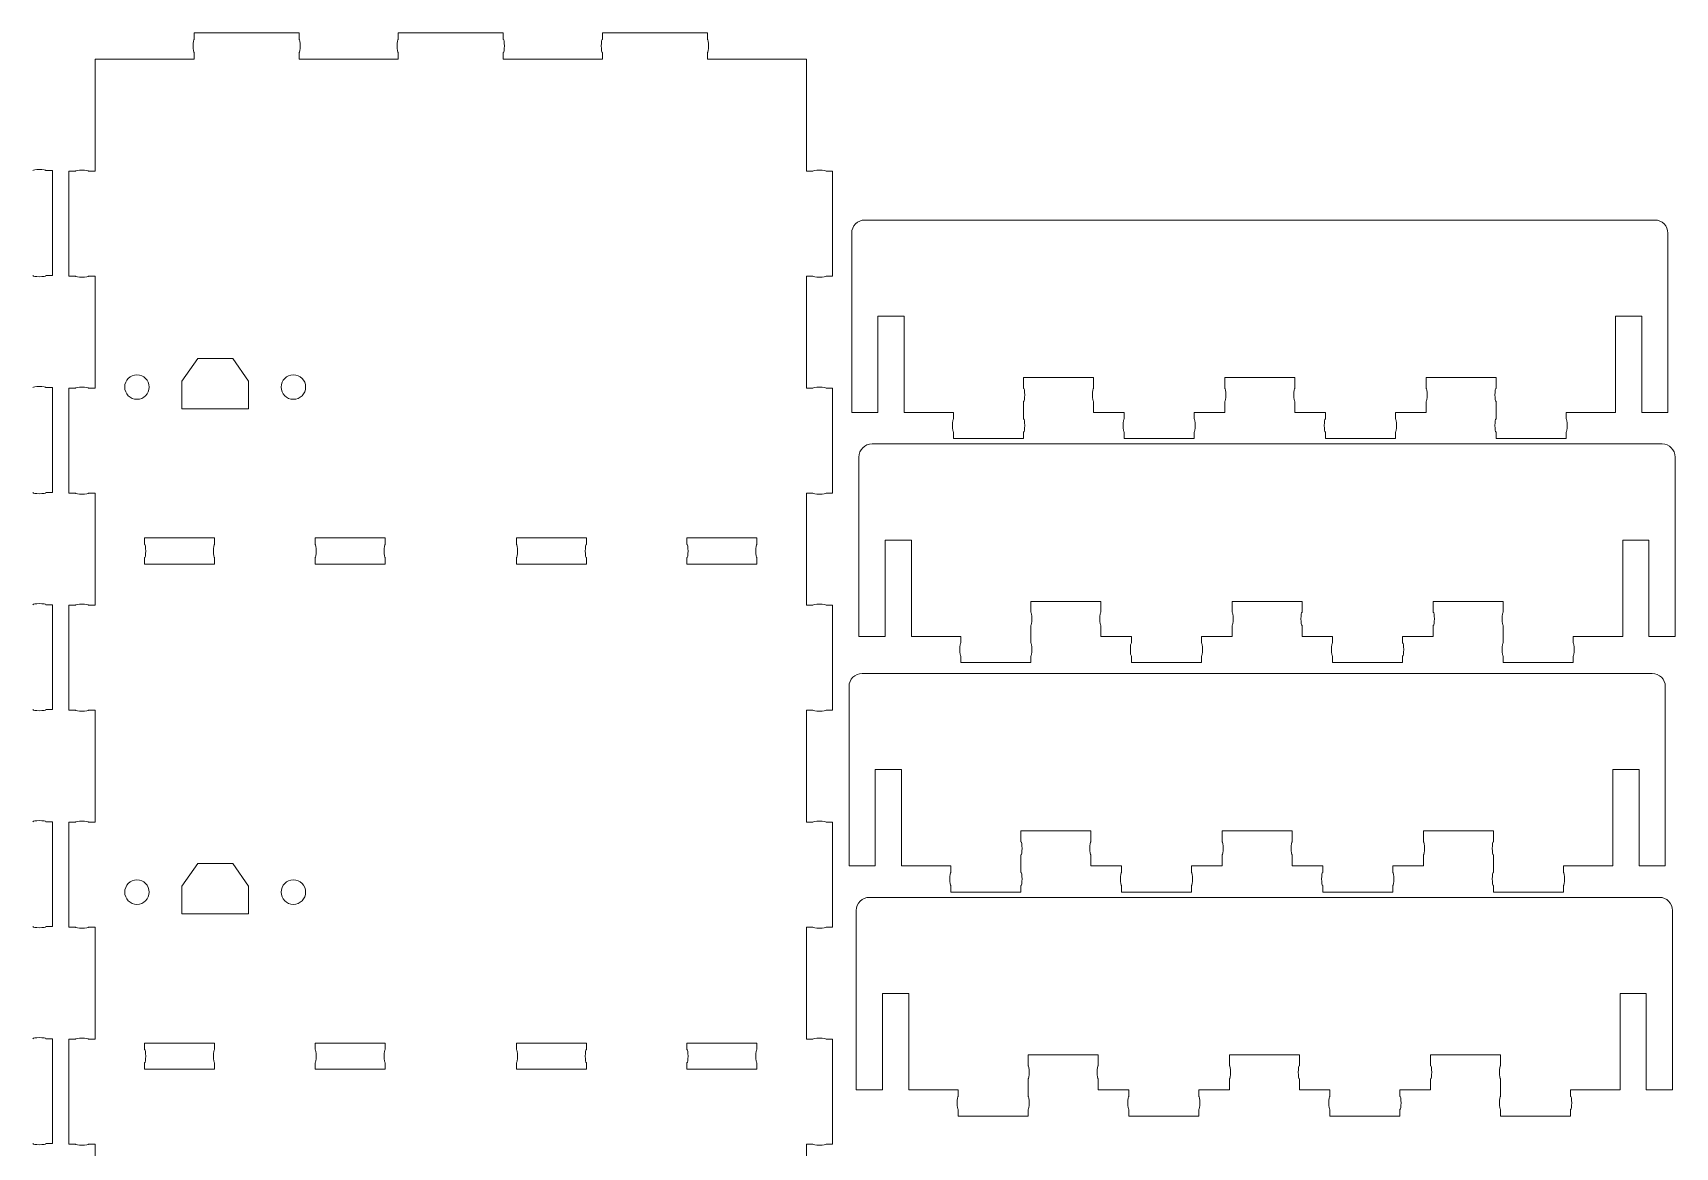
# Model space of a CAD drawing. Header units: inches. Extents: x -2.2 to 14.9, y -0.1 to 11.4.
# Drawn here: x 7.53 to 14.92, y 6.34 to 11.36 of the extents above; entities that cross this region are included whole.
import ezdxf

# ---------------------------------------------------------------- set-up
doc = ezdxf.new("R2010")
doc.units = ezdxf.units.IN
doc.header["$MEASUREMENT"] = 0
doc.layers.add('Visible', color=7, linetype='Continuous', lineweight=0)

# ---------------------------------------------------------------- blocks, each defined once
blk = doc.blocks.new('Block_1')
at = {"layer": 'Visible', "color": 1, "lineweight": 0, "true_color": 0xff0000}
for p, q in [((8.2598, 11.3255), (8.2598, 11.355)), ((8.7322, 11.355), (8.2598, 11.355)), ((8.7322, 11.3255), (8.7322, 11.355)), ((9.1781, 11.3255), (9.1781, 11.355)), ((9.6506, 11.355), (9.1781, 11.355)), ((9.6506, 11.3255), (9.6506, 11.355)), ((10.0964, 11.3255), (10.0964, 11.355)), ((10.5689, 11.355), (10.0964, 11.355)), ((10.5689, 11.3255), (10.5689, 11.355)), ((7.8139, 10.7325), (7.8139, 11.2369)), ((7.8139, 11.2369), (8.2598, 11.2369)), ((8.2598, 11.2369), (8.2598, 11.2664)), ((8.7322, 11.2369), (8.7322, 11.2664)), ((8.7322, 11.2369), (9.1781, 11.2369)), ((9.1781, 11.2369), (9.1781, 11.2664)), ((9.6506, 11.2369), (9.6506, 11.2664)), ((9.6506, 11.2369), (10.0964, 11.2369)), ((10.0964, 11.2369), (10.0964, 11.2664)), ((10.5689, 11.2369), (10.5689, 11.2664)), ((10.5689, 11.2369), (11.0147, 11.2369)), ((11.0147, 10.7325), (11.0147, 11.2369)), ((7.5926, 10.7346), (7.6221, 10.7346)), ((7.6221, 10.7346), (7.6221, 10.2622)), ((7.6958, 10.7325), (7.6958, 10.26)), ((7.7254, 10.7325), (7.6958, 10.7325)), ((7.8139, 10.7325), (7.7844, 10.7325)), ((11.0147, 10.7325), (11.0443, 10.7325)), ((11.1033, 10.7325), (11.1328, 10.7325)), ((11.1328, 10.7325), (11.1328, 10.26)), ((11.2776, 10.5125), (14.8327, 10.5125)), ((11.2185, 10.4534), (11.2185, 9.6463)), ((14.8917, 10.4534), (14.8917, 9.6463)), ((7.5926, 10.2622), (7.6221, 10.2622)), ((7.7254, 10.26), (7.6958, 10.26)), ((7.8139, 10.26), (7.7844, 10.26)), ((7.8139, 9.7556), (7.8139, 10.26)), ((11.0147, 10.26), (11.0443, 10.26)), ((11.0147, 9.7556), (11.0147, 10.26)), ((11.1033, 10.26), (11.1328, 10.26)), ((11.3366, 10.0794), (11.4547, 10.0794)), ((11.3366, 9.6463), (11.3366, 10.0794)), ((11.4547, 9.6463), (11.4547, 10.0794)), ((14.7736, 10.0794), (14.6555, 10.0794)), ((14.6555, 9.6463), (14.6555, 10.0794)), ((14.7736, 9.6463), (14.7736, 10.0794)), ((8.2754, 9.8895), (8.2045, 9.7871)), ((8.2754, 9.8895), (8.4328, 9.8895)), ((8.4328, 9.8895), (8.5037, 9.7871)), ((7.5926, 9.7578), (7.6221, 9.7578)), ((7.6221, 9.7578), (7.6221, 9.2853)), ((8.2045, 9.7871), (8.2045, 9.6631)), ((8.5037, 9.7871), (8.5037, 9.6631)), ((11.9921, 9.8038), (12.3071, 9.8038)), ((11.9921, 9.8038), (11.9921, 9.7546)), ((12.3071, 9.8038), (12.3071, 9.7546)), ((12.8976, 9.8038), (13.2126, 9.8038)), ((12.8976, 9.8038), (12.8976, 9.7546)), ((13.2126, 9.8038), (13.2126, 9.7546)), ((14.1181, 9.8038), (13.8032, 9.8038)), ((13.8032, 9.8038), (13.8032, 9.7546)), ((14.1181, 9.8038), (14.1181, 9.7546)), ((7.6958, 9.7556), (7.6958, 9.2832)), ((7.7254, 9.7556), (7.6958, 9.7556)), ((7.8139, 9.7556), (7.7844, 9.7556)), ((11.0147, 9.7556), (11.0443, 9.7556)), ((11.1033, 9.7556), (11.1328, 9.7556)), ((11.1328, 9.7556), (11.1328, 9.2832)), ((11.9921, 9.6955), (11.9921, 9.6168)), ((12.3071, 9.6955), (12.3071, 9.6463)), ((12.8976, 9.6955), (12.8976, 9.6463)), ((13.2126, 9.6955), (13.2126, 9.6463)), ((13.8032, 9.6955), (13.8032, 9.6463)), ((14.1181, 9.6955), (14.1181, 9.6168)), ((8.2045, 9.6631), (8.5037, 9.6631)), ((11.2185, 9.6463), (11.3366, 9.6463)), ((11.4547, 9.6463), (11.6772, 9.6463)), ((11.6772, 9.6463), (11.6772, 9.6168)), ((12.3071, 9.6463), (12.4449, 9.6463)), ((12.4449, 9.6463), (12.4449, 9.6168)), ((12.7598, 9.6463), (12.8976, 9.6463)), ((12.7598, 9.6463), (12.7598, 9.6168)), ((13.2126, 9.6463), (13.3504, 9.6463)), ((13.3504, 9.6463), (13.3504, 9.6168)), ((13.6654, 9.6463), (13.8032, 9.6463)), ((13.6654, 9.6463), (13.6654, 9.6168)), ((14.4331, 9.6463), (14.6555, 9.6463)), ((14.4331, 9.6463), (14.4331, 9.6168)), ((14.7736, 9.6463), (14.8917, 9.6463)), ((11.6772, 9.5577), (11.6772, 9.5282)), ((11.9921, 9.5577), (11.9921, 9.5282)), ((12.4449, 9.5577), (12.4449, 9.5282)), ((12.7598, 9.5577), (12.7598, 9.5282)), ((13.3504, 9.5577), (13.3504, 9.5282)), ((13.6654, 9.5577), (13.6654, 9.5282)), ((14.1181, 9.5577), (14.1181, 9.5282)), ((14.4331, 9.5577), (14.4331, 9.5282)), ((11.3101, 9.5044), (14.8652, 9.5044)), ((11.6772, 9.5282), (11.9921, 9.5282)), ((12.4449, 9.5282), (12.7598, 9.5282)), ((13.6654, 9.5282), (13.3504, 9.5282)), ((14.4331, 9.5282), (14.1181, 9.5282)), ((11.2511, 9.4454), (11.2511, 8.6383)), ((14.9243, 9.4454), (14.9243, 8.6383)), ((7.5926, 9.2853), (7.6221, 9.2853)), ((7.7254, 9.2832), (7.6958, 9.2832)), ((7.8139, 9.2832), (7.7844, 9.2832)), ((7.8139, 8.7787), (7.8139, 9.2832)), ((11.0147, 9.2832), (11.0443, 9.2832)), ((11.0147, 8.7787), (11.0147, 9.2832)), ((11.1033, 9.2832), (11.1328, 9.2832)), ((8.3513, 9.0814), (8.0364, 9.0814)), ((8.0364, 9.0814), (8.0364, 9.0519)), ((8.3513, 9.0814), (8.3513, 9.0519)), ((8.8041, 9.0814), (9.1191, 9.0814)), ((8.8041, 9.0519), (8.8041, 9.0814)), ((9.1191, 9.0519), (9.1191, 9.0814)), ((9.7096, 9.0814), (10.0246, 9.0814)), ((9.7096, 9.0814), (9.7096, 9.0519)), ((10.0246, 9.0814), (10.0246, 9.0519)), ((10.4773, 9.0814), (10.7923, 9.0814)), ((10.4773, 9.0519), (10.4773, 9.0814)), ((10.7923, 9.0519), (10.7923, 9.0814)), ((11.3692, 9.0714), (11.4873, 9.0714)), ((11.3692, 8.6383), (11.3692, 9.0714)), ((11.4873, 8.6383), (11.4873, 9.0714)), ((14.8062, 9.0714), (14.6881, 9.0714)), ((14.6881, 8.6383), (14.6881, 9.0714)), ((14.8062, 8.6383), (14.8062, 9.0714)), ((8.0364, 8.9928), (8.0364, 8.9633)), ((8.3513, 8.9633), (8.0364, 8.9633)), ((8.3513, 8.9928), (8.3513, 8.9633)), ((8.8041, 8.9633), (8.8041, 8.9928)), ((8.8041, 8.9633), (9.1191, 8.9633)), ((9.1191, 8.9633), (9.1191, 8.9928)), ((9.7096, 8.9928), (9.7096, 8.9633)), ((9.7096, 8.9633), (10.0246, 8.9633)), ((10.0246, 8.9928), (10.0246, 8.9633)), ((10.4773, 8.9633), (10.4773, 8.9928)), ((10.4773, 8.9633), (10.7923, 8.9633)), ((10.7923, 8.9633), (10.7923, 8.9928)), ((12.0247, 8.7958), (12.3396, 8.7958)), ((12.0247, 8.7958), (12.0247, 8.7466)), ((12.3396, 8.7958), (12.3396, 8.7466)), ((12.9302, 8.7958), (13.2451, 8.7958)), ((12.9302, 8.7958), (12.9302, 8.7466)), ((13.2451, 8.7958), (13.2451, 8.7466)), ((14.1507, 8.7958), (13.8357, 8.7958)), ((13.8357, 8.7958), (13.8357, 8.7466)), ((14.1507, 8.7958), (14.1507, 8.7466)), ((7.5926, 8.7809), (7.6221, 8.7809)), ((7.6221, 8.7809), (7.6221, 8.3084)), ((7.6958, 8.7787), (7.6958, 8.3063)), ((7.7254, 8.7787), (7.6958, 8.7787)), ((7.8139, 8.7787), (7.7844, 8.7787)), ((11.0147, 8.7787), (11.0443, 8.7787)), ((11.1033, 8.7787), (11.1328, 8.7787)), ((11.1328, 8.7787), (11.1328, 8.3063)), ((12.0247, 8.6875), (12.0247, 8.6088)), ((12.3396, 8.6875), (12.3396, 8.6383)), ((12.9302, 8.6875), (12.9302, 8.6383)), ((13.2451, 8.6875), (13.2451, 8.6383)), ((13.8357, 8.6875), (13.8357, 8.6383)), ((14.1507, 8.6875), (14.1507, 8.6088)), ((11.2511, 8.6383), (11.3692, 8.6383)), ((11.4873, 8.6383), (11.7097, 8.6383)), ((11.7097, 8.6383), (11.7097, 8.6088)), ((12.3396, 8.6383), (12.4774, 8.6383)), ((12.4774, 8.6383), (12.4774, 8.6088)), ((12.7924, 8.6383), (12.9302, 8.6383)), ((12.7924, 8.6383), (12.7924, 8.6088)), ((13.2451, 8.6383), (13.3829, 8.6383)), ((13.3829, 8.6383), (13.3829, 8.6088)), ((13.6979, 8.6383), (13.8357, 8.6383)), ((13.6979, 8.6383), (13.6979, 8.6088)), ((14.4656, 8.6383), (14.6881, 8.6383)), ((14.4656, 8.6383), (14.4656, 8.6088)), ((14.8062, 8.6383), (14.9243, 8.6383)), ((11.7097, 8.5497), (11.7097, 8.5202)), ((11.7097, 8.5202), (12.0247, 8.5202)), ((12.0247, 8.5497), (12.0247, 8.5202)), ((12.4774, 8.5497), (12.4774, 8.5202)), ((12.4774, 8.5202), (12.7924, 8.5202)), ((12.7924, 8.5497), (12.7924, 8.5202)), ((13.3829, 8.5497), (13.3829, 8.5202)), ((13.6979, 8.5202), (13.3829, 8.5202)), ((13.6979, 8.5497), (13.6979, 8.5202)), ((14.1507, 8.5497), (14.1507, 8.5202)), ((14.4656, 8.5202), (14.1507, 8.5202)), ((14.4656, 8.5497), (14.4656, 8.5202)), ((11.2656, 8.4714), (14.8207, 8.4714)), ((11.2066, 8.4124), (11.2066, 7.6053)), ((14.8798, 8.4124), (14.8798, 7.6053)), ((7.5926, 8.3084), (7.6221, 8.3084)), ((7.7254, 8.3063), (7.6958, 8.3063)), ((7.8139, 8.3063), (7.7844, 8.3063)), ((7.8139, 7.8019), (7.8139, 8.3063)), ((11.0147, 8.3063), (11.0443, 8.3063)), ((11.0147, 7.8019), (11.0147, 8.3063)), ((11.1033, 8.3063), (11.1328, 8.3063)), ((11.3247, 8.0383), (11.4428, 8.0383)), ((11.3247, 7.6053), (11.3247, 8.0383)), ((11.4428, 7.6053), (11.4428, 8.0383)), ((14.7617, 8.0383), (14.6436, 8.0383)), ((14.6436, 7.6053), (14.6436, 8.0383)), ((14.7617, 7.6053), (14.7617, 8.0383)), ((7.5926, 7.804), (7.6221, 7.804)), ((7.6221, 7.804), (7.6221, 7.3316)), ((7.6958, 7.8019), (7.6958, 7.3294)), ((7.7254, 7.8019), (7.6958, 7.8019)), ((7.8139, 7.8019), (7.7844, 7.8019)), ((11.0147, 7.8019), (11.0443, 7.8019)), ((11.1033, 7.8019), (11.1328, 7.8019)), ((11.1328, 7.8019), (11.1328, 7.3294)), ((11.9802, 7.7627), (12.2951, 7.7627)), ((11.9802, 7.7627), (11.9802, 7.7135)), ((12.2951, 7.7627), (12.2951, 7.7135)), ((12.8857, 7.7627), (13.2007, 7.7627)), ((12.8857, 7.7627), (12.8857, 7.7135)), ((13.2007, 7.7627), (13.2007, 7.7135)), ((14.1062, 7.7627), (13.7912, 7.7627)), ((13.7912, 7.7627), (13.7912, 7.7135)), ((14.1062, 7.7627), (14.1062, 7.7135)), ((8.2754, 7.6158), (8.2045, 7.5135)), ((8.2754, 7.6158), (8.4328, 7.6158)), ((8.4328, 7.6158), (8.5037, 7.5135)), ((11.9802, 7.6545), (11.9802, 7.5757)), ((12.2951, 7.6545), (12.2951, 7.6053)), ((12.8857, 7.6545), (12.8857, 7.6053)), ((13.2007, 7.6545), (13.2007, 7.6053)), ((13.7912, 7.6545), (13.7912, 7.6053)), ((14.1062, 7.6545), (14.1062, 7.5757)), ((11.2066, 7.6053), (11.3247, 7.6053)), ((11.4428, 7.6053), (11.6652, 7.6053)), ((11.6652, 7.6053), (11.6652, 7.5757)), ((12.2951, 7.6053), (12.4329, 7.6053)), ((12.4329, 7.6053), (12.4329, 7.5757)), ((12.7479, 7.6053), (12.8857, 7.6053)), ((12.7479, 7.6053), (12.7479, 7.5757)), ((13.2007, 7.6053), (13.3384, 7.6053)), ((13.3384, 7.6053), (13.3384, 7.5757)), ((13.6534, 7.6053), (13.7912, 7.6053)), ((13.6534, 7.6053), (13.6534, 7.5757)), ((14.4211, 7.6053), (14.6436, 7.6053)), ((14.4211, 7.6053), (14.4211, 7.5757)), ((14.7617, 7.6053), (14.8798, 7.6053)), ((8.2045, 7.5135), (8.2045, 7.3895)), ((8.5037, 7.5135), (8.5037, 7.3895)), ((11.6652, 7.5167), (11.6652, 7.4872)), ((11.6652, 7.4872), (11.9802, 7.4872)), ((11.9802, 7.5167), (11.9802, 7.4872)), ((12.4329, 7.5167), (12.4329, 7.4872)), ((12.4329, 7.4872), (12.7479, 7.4872)), ((12.7479, 7.5167), (12.7479, 7.4872)), ((13.3384, 7.5167), (13.3384, 7.4872)), ((13.6534, 7.4872), (13.3384, 7.4872)), ((13.6534, 7.5167), (13.6534, 7.4872)), ((14.1062, 7.5167), (14.1062, 7.4872)), ((14.4211, 7.4872), (14.1062, 7.4872)), ((14.4211, 7.5167), (14.4211, 7.4872)), ((11.2391, 7.4043), (11.2391, 6.5972)), ((11.2982, 7.4634), (14.8533, 7.4634)), ((14.9123, 7.4043), (14.9123, 6.5972)), ((7.5926, 7.3316), (7.6221, 7.3316)), ((7.7254, 7.3294), (7.6958, 7.3294)), ((7.8139, 7.3294), (7.7844, 7.3294)), ((7.8139, 6.825), (7.8139, 7.3294)), ((8.2045, 7.3895), (8.5037, 7.3895)), ((11.0147, 7.3294), (11.0443, 7.3294)), ((11.0147, 6.825), (11.0147, 7.3294)), ((11.1033, 7.3294), (11.1328, 7.3294)), ((11.3572, 7.0303), (11.4753, 7.0303)), ((11.3572, 6.5972), (11.3572, 7.0303)), ((11.4753, 6.5972), (11.4753, 7.0303)), ((14.7942, 7.0303), (14.6761, 7.0303)), ((14.6761, 6.5972), (14.6761, 7.0303)), ((14.7942, 6.5972), (14.7942, 7.0303)), ((7.5926, 6.8271), (7.6221, 6.8271)), ((7.6221, 6.8271), (7.6221, 6.3547)), ((7.6958, 6.825), (7.6958, 6.3525)), ((7.7254, 6.825), (7.6958, 6.825)), ((7.8139, 6.825), (7.7844, 6.825)), ((8.3513, 6.8078), (8.0364, 6.8078)), ((8.0364, 6.8078), (8.0364, 6.7782)), ((8.3513, 6.8078), (8.3513, 6.7782)), ((8.8041, 6.8078), (9.1191, 6.8078)), ((8.8041, 6.7782), (8.8041, 6.8078)), ((9.1191, 6.7782), (9.1191, 6.8078)), ((9.7096, 6.8078), (10.0246, 6.8078)), ((9.7096, 6.8078), (9.7096, 6.7782)), ((10.0246, 6.8078), (10.0246, 6.7782)), ((10.4773, 6.8078), (10.7923, 6.8078)), ((10.4773, 6.7782), (10.4773, 6.8078)), ((10.7923, 6.7782), (10.7923, 6.8078)), ((11.0147, 6.825), (11.0443, 6.825)), ((11.1033, 6.825), (11.1328, 6.825)), ((11.1328, 6.825), (11.1328, 6.3525)), ((12.0127, 6.7547), (12.3277, 6.7547)), ((12.0127, 6.7547), (12.0127, 6.7055)), ((12.3277, 6.7547), (12.3277, 6.7055)), ((12.9182, 6.7547), (13.2332, 6.7547)), ((12.9182, 6.7547), (12.9182, 6.7055)), ((13.2332, 6.7547), (13.2332, 6.7055)), ((14.1387, 6.7547), (13.8238, 6.7547)), ((13.8238, 6.7547), (13.8238, 6.7055)), ((14.1387, 6.7547), (14.1387, 6.7055)), ((8.0364, 6.7192), (8.0364, 6.6896)), ((8.3513, 6.6896), (8.0364, 6.6896)), ((8.3513, 6.7192), (8.3513, 6.6896)), ((8.8041, 6.6896), (8.8041, 6.7192)), ((8.8041, 6.6896), (9.1191, 6.6896)), ((9.1191, 6.6896), (9.1191, 6.7192)), ((9.7096, 6.7192), (9.7096, 6.6896)), ((9.7096, 6.6896), (10.0246, 6.6896)), ((10.0246, 6.7192), (10.0246, 6.6896)), ((10.4773, 6.6896), (10.4773, 6.7192)), ((10.4773, 6.6896), (10.7923, 6.6896)), ((10.7923, 6.6896), (10.7923, 6.7192)), ((11.2391, 6.5972), (11.3572, 6.5972)), ((11.4753, 6.5972), (11.6978, 6.5972)), ((11.6978, 6.5972), (11.6978, 6.5677)), ((12.0127, 6.6464), (12.0127, 6.5677)), ((12.3277, 6.6464), (12.3277, 6.5972)), ((12.3277, 6.5972), (12.4655, 6.5972)), ((12.4655, 6.5972), (12.4655, 6.5677)), ((12.7804, 6.5972), (12.9182, 6.5972)), ((12.7804, 6.5972), (12.7804, 6.5677)), ((12.9182, 6.6464), (12.9182, 6.5972)), ((13.2332, 6.6464), (13.2332, 6.5972)), ((13.2332, 6.5972), (13.371, 6.5972)), ((13.371, 6.5972), (13.371, 6.5677)), ((13.686, 6.5972), (13.8238, 6.5972)), ((13.686, 6.5972), (13.686, 6.5677)), ((13.8238, 6.6464), (13.8238, 6.5972)), ((14.1387, 6.6464), (14.1387, 6.5677)), ((14.4537, 6.5972), (14.6761, 6.5972)), ((14.4537, 6.5972), (14.4537, 6.5677)), ((14.7942, 6.5972), (14.9123, 6.5972)), ((11.6978, 6.5086), (11.6978, 6.4791)), ((12.0127, 6.5086), (12.0127, 6.4791)), ((12.4655, 6.5086), (12.4655, 6.4791)), ((12.7804, 6.5086), (12.7804, 6.4791)), ((13.371, 6.5086), (13.371, 6.4791)), ((13.686, 6.5086), (13.686, 6.4791)), ((14.1387, 6.5086), (14.1387, 6.4791)), ((14.4537, 6.5086), (14.4537, 6.4791)), ((11.6978, 6.4791), (12.0127, 6.4791)), ((12.4655, 6.4791), (12.7804, 6.4791)), ((13.686, 6.4791), (13.371, 6.4791)), ((14.4537, 6.4791), (14.1387, 6.4791)), ((7.5926, 6.3547), (7.6221, 6.3547)), ((7.7254, 6.3525), (7.6958, 6.3525)), ((7.8139, 6.3525), (7.7844, 6.3525)), ((7.8139, 5.8481), (7.8139, 6.3525)), ((11.0147, 6.3525), (11.0443, 6.3525)), ((11.0147, 5.8481), (11.0147, 6.3525)), ((11.1033, 6.3525), (11.1328, 6.3525))]:
    blk.add_line(p, q, dxfattribs=at)
for centre in [(8.0021, 9.7605), (8.7061, 9.7605), (8.0021, 7.4869), (8.7061, 7.4869)]:
    blk.add_circle(centre, 0.0551, dxfattribs=at)
for points in [[(8.2598, 11.3255), (8.2571, 11.3255), (8.2549, 11.3123), (8.2549, 11.2959), (8.2549, 11.2796), (8.2571, 11.2664), (8.2598, 11.2664)], [(8.7322, 11.2664), (8.735, 11.2664), (8.7372, 11.2796), (8.7372, 11.2959), (8.7372, 11.3123), (8.735, 11.3255), (8.7322, 11.3255)], [(9.1781, 11.3255), (9.1754, 11.3255), (9.1732, 11.3123), (9.1732, 11.2959), (9.1732, 11.2796), (9.1754, 11.2664), (9.1781, 11.2664)], [(9.6506, 11.2664), (9.6533, 11.2664), (9.6555, 11.2796), (9.6555, 11.2959), (9.6555, 11.3123), (9.6533, 11.3255), (9.6506, 11.3255)], [(10.0964, 11.3255), (10.0937, 11.3255), (10.0915, 11.3123), (10.0915, 11.2959), (10.0915, 11.2796), (10.0937, 11.2664), (10.0964, 11.2664)], [(10.5689, 11.2664), (10.5716, 11.2664), (10.5738, 11.2796), (10.5738, 11.2959), (10.5738, 11.3123), (10.5716, 11.3255), (10.5689, 11.3255)], [(7.5926, 10.7346), (7.5926, 10.7373), (7.5794, 10.7395), (7.563, 10.7395), (7.5467, 10.7395), (7.5335, 10.7373), (7.5335, 10.7346)], [(7.7844, 10.7325), (7.7844, 10.7352), (7.7712, 10.7374), (7.7549, 10.7374), (7.7386, 10.7374), (7.7254, 10.7352), (7.7254, 10.7325)], [(11.1033, 10.7325), (11.1033, 10.7352), (11.0901, 10.7374), (11.0738, 10.7374), (11.0575, 10.7374), (11.0443, 10.7352), (11.0443, 10.7325)], [(7.5335, 10.2622), (7.5335, 10.2595), (7.5467, 10.2573), (7.563, 10.2573), (7.5794, 10.2573), (7.5926, 10.2595), (7.5926, 10.2622)], [(7.7254, 10.26), (7.7254, 10.2573), (7.7386, 10.2551), (7.7549, 10.2551), (7.7712, 10.2551), (7.7844, 10.2573), (7.7844, 10.26)], [(11.0443, 10.26), (11.0443, 10.2573), (11.0575, 10.2551), (11.0738, 10.2551), (11.0901, 10.2551), (11.1033, 10.2573), (11.1033, 10.26)], [(7.5926, 9.7578), (7.5926, 9.7605), (7.5794, 9.7627), (7.563, 9.7627), (7.5467, 9.7627), (7.5335, 9.7605), (7.5335, 9.7578)], [(7.7844, 9.7556), (7.7844, 9.7583), (7.7712, 9.7605), (7.7549, 9.7605), (7.7386, 9.7605), (7.7254, 9.7583), (7.7254, 9.7556)], [(11.1033, 9.7556), (11.1033, 9.7583), (11.0901, 9.7605), (11.0738, 9.7605), (11.0575, 9.7605), (11.0443, 9.7583), (11.0443, 9.7556)], [(11.9921, 9.7546), (11.9948, 9.7546), (11.997, 9.7414), (11.997, 9.7251), (11.997, 9.7088), (11.9948, 9.6955), (11.9921, 9.6955)], [(12.3071, 9.6955), (12.3044, 9.6955), (12.3022, 9.7088), (12.3022, 9.7251), (12.3022, 9.7414), (12.3044, 9.7546), (12.3071, 9.7546)], [(12.8976, 9.7546), (12.9004, 9.7546), (12.9026, 9.7414), (12.9026, 9.7251), (12.9026, 9.7088), (12.9004, 9.6955), (12.8976, 9.6955)], [(13.2126, 9.6955), (13.2099, 9.6955), (13.2077, 9.7088), (13.2077, 9.7251), (13.2077, 9.7414), (13.2099, 9.7546), (13.2126, 9.7546)], [(13.8032, 9.7546), (13.8059, 9.7546), (13.8081, 9.7414), (13.8081, 9.7251), (13.8081, 9.7088), (13.8059, 9.6955), (13.8032, 9.6955)], [(14.1181, 9.6955), (14.1154, 9.6955), (14.1132, 9.7088), (14.1132, 9.7251), (14.1132, 9.7414), (14.1154, 9.7546), (14.1181, 9.7546)], [(11.6772, 9.5577), (11.6744, 9.5577), (11.6722, 9.571), (11.6722, 9.5873), (11.6722, 9.6036), (11.6744, 9.6168), (11.6772, 9.6168)], [(11.9921, 9.6168), (11.9948, 9.6168), (11.997, 9.6036), (11.997, 9.5873), (11.997, 9.571), (11.9948, 9.5577), (11.9921, 9.5577)], [(12.4449, 9.5577), (12.4422, 9.5577), (12.44, 9.571), (12.44, 9.5873), (12.44, 9.6036), (12.4422, 9.6168), (12.4449, 9.6168)], [(12.7598, 9.6168), (12.7626, 9.6168), (12.7648, 9.6036), (12.7648, 9.5873), (12.7648, 9.571), (12.7626, 9.5577), (12.7598, 9.5577)], [(13.3504, 9.5577), (13.3477, 9.5577), (13.3455, 9.571), (13.3455, 9.5873), (13.3455, 9.6036), (13.3477, 9.6168), (13.3504, 9.6168)], [(13.6654, 9.6168), (13.6681, 9.6168), (13.6703, 9.6036), (13.6703, 9.5873), (13.6703, 9.571), (13.6681, 9.5577), (13.6654, 9.5577)], [(14.1181, 9.5577), (14.1154, 9.5577), (14.1132, 9.571), (14.1132, 9.5873), (14.1132, 9.6036), (14.1154, 9.6168), (14.1181, 9.6168)], [(14.4331, 9.6168), (14.4358, 9.6168), (14.438, 9.6036), (14.438, 9.5873), (14.438, 9.571), (14.4358, 9.5577), (14.4331, 9.5577)], [(7.5335, 9.2853), (7.5335, 9.2826), (7.5467, 9.2804), (7.563, 9.2804), (7.5794, 9.2804), (7.5926, 9.2826), (7.5926, 9.2853)], [(7.7254, 9.2832), (7.7254, 9.2804), (7.7386, 9.2782), (7.7549, 9.2782), (7.7712, 9.2782), (7.7844, 9.2804), (7.7844, 9.2832)], [(11.0443, 9.2832), (11.0443, 9.2804), (11.0575, 9.2782), (11.0738, 9.2782), (11.0901, 9.2782), (11.1033, 9.2804), (11.1033, 9.2832)], [(8.0364, 8.9928), (8.0391, 8.9928), (8.0413, 9.006), (8.0413, 9.0223), (8.0413, 9.0386), (8.0391, 9.0519), (8.0364, 9.0519)], [(8.3513, 9.0519), (8.3486, 9.0519), (8.3464, 9.0386), (8.3464, 9.0223), (8.3464, 9.006), (8.3486, 8.9928), (8.3513, 8.9928)], [(8.8041, 8.9928), (8.8068, 8.9928), (8.809, 9.006), (8.809, 9.0223), (8.809, 9.0386), (8.8068, 9.0519), (8.8041, 9.0519)], [(9.1191, 9.0519), (9.1163, 9.0519), (9.1141, 9.0386), (9.1141, 9.0223), (9.1141, 9.006), (9.1163, 8.9928), (9.1191, 8.9928)], [(9.7096, 8.9928), (9.7123, 8.9928), (9.7145, 9.006), (9.7145, 9.0223), (9.7145, 9.0386), (9.7123, 9.0519), (9.7096, 9.0519)], [(10.0246, 9.0519), (10.0219, 9.0519), (10.0196, 9.0386), (10.0196, 9.0223), (10.0196, 9.006), (10.0219, 8.9928), (10.0246, 8.9928)], [(10.4773, 8.9928), (10.48, 8.9928), (10.4822, 9.006), (10.4822, 9.0223), (10.4822, 9.0386), (10.48, 9.0519), (10.4773, 9.0519)], [(10.7923, 9.0519), (10.7896, 9.0519), (10.7874, 9.0386), (10.7874, 9.0223), (10.7874, 9.006), (10.7896, 8.9928), (10.7923, 8.9928)], [(7.5926, 8.7809), (7.5926, 8.7836), (7.5794, 8.7858), (7.563, 8.7858), (7.5467, 8.7858), (7.5335, 8.7836), (7.5335, 8.7809)], [(7.7844, 8.7787), (7.7844, 8.7814), (7.7712, 8.7836), (7.7549, 8.7836), (7.7386, 8.7836), (7.7254, 8.7814), (7.7254, 8.7787)], [(11.1033, 8.7787), (11.1033, 8.7814), (11.0901, 8.7836), (11.0738, 8.7836), (11.0575, 8.7836), (11.0443, 8.7814), (11.0443, 8.7787)], [(12.0247, 8.7466), (12.0274, 8.7466), (12.0296, 8.7333), (12.0296, 8.717), (12.0296, 8.7007), (12.0274, 8.6875), (12.0247, 8.6875)], [(12.3396, 8.6875), (12.3369, 8.6875), (12.3347, 8.7007), (12.3347, 8.717), (12.3347, 8.7333), (12.3369, 8.7466), (12.3396, 8.7466)], [(12.9302, 8.7466), (12.9329, 8.7466), (12.9351, 8.7333), (12.9351, 8.717), (12.9351, 8.7007), (12.9329, 8.6875), (12.9302, 8.6875)], [(13.2451, 8.6875), (13.2424, 8.6875), (13.2402, 8.7007), (13.2402, 8.717), (13.2402, 8.7333), (13.2424, 8.7466), (13.2451, 8.7466)], [(13.8357, 8.7466), (13.8384, 8.7466), (13.8406, 8.7333), (13.8406, 8.717), (13.8406, 8.7007), (13.8384, 8.6875), (13.8357, 8.6875)], [(14.1507, 8.6875), (14.1479, 8.6875), (14.1457, 8.7007), (14.1457, 8.717), (14.1457, 8.7333), (14.1479, 8.7466), (14.1507, 8.7466)], [(11.7097, 8.5497), (11.707, 8.5497), (11.7048, 8.5629), (11.7048, 8.5792), (11.7048, 8.5955), (11.707, 8.6088), (11.7097, 8.6088)], [(12.0247, 8.6088), (12.0274, 8.6088), (12.0296, 8.5955), (12.0296, 8.5792), (12.0296, 8.5629), (12.0274, 8.5497), (12.0247, 8.5497)], [(12.4774, 8.5497), (12.4747, 8.5497), (12.4725, 8.5629), (12.4725, 8.5792), (12.4725, 8.5955), (12.4747, 8.6088), (12.4774, 8.6088)], [(12.7924, 8.6088), (12.7951, 8.6088), (12.7973, 8.5955), (12.7973, 8.5792), (12.7973, 8.5629), (12.7951, 8.5497), (12.7924, 8.5497)], [(13.3829, 8.5497), (13.3802, 8.5497), (13.378, 8.5629), (13.378, 8.5792), (13.378, 8.5955), (13.3802, 8.6088), (13.3829, 8.6088)], [(13.6979, 8.6088), (13.7006, 8.6088), (13.7028, 8.5955), (13.7028, 8.5792), (13.7028, 8.5629), (13.7006, 8.5497), (13.6979, 8.5497)], [(14.1507, 8.5497), (14.1479, 8.5497), (14.1457, 8.5629), (14.1457, 8.5792), (14.1457, 8.5955), (14.1479, 8.6088), (14.1507, 8.6088)], [(14.4656, 8.6088), (14.4683, 8.6088), (14.4705, 8.5955), (14.4705, 8.5792), (14.4705, 8.5629), (14.4683, 8.5497), (14.4656, 8.5497)], [(7.5335, 8.3084), (7.5335, 8.3057), (7.5467, 8.3035), (7.563, 8.3035), (7.5794, 8.3035), (7.5926, 8.3057), (7.5926, 8.3084)], [(7.7254, 8.3063), (7.7254, 8.3036), (7.7386, 8.3014), (7.7549, 8.3014), (7.7712, 8.3014), (7.7844, 8.3036), (7.7844, 8.3063)], [(11.0443, 8.3063), (11.0443, 8.3036), (11.0575, 8.3014), (11.0738, 8.3014), (11.0901, 8.3014), (11.1033, 8.3036), (11.1033, 8.3063)], [(7.5926, 7.804), (7.5926, 7.8067), (7.5794, 7.8089), (7.563, 7.8089), (7.5467, 7.8089), (7.5335, 7.8067), (7.5335, 7.804)], [(7.7844, 7.8019), (7.7844, 7.8046), (7.7712, 7.8068), (7.7549, 7.8068), (7.7386, 7.8068), (7.7254, 7.8046), (7.7254, 7.8019)], [(11.1033, 7.8019), (11.1033, 7.8046), (11.0901, 7.8068), (11.0738, 7.8068), (11.0575, 7.8068), (11.0443, 7.8046), (11.0443, 7.8019)], [(11.9802, 7.7135), (11.9829, 7.7135), (11.9851, 7.7003), (11.9851, 7.684), (11.9851, 7.6677), (11.9829, 7.6545), (11.9802, 7.6545)], [(12.2951, 7.6545), (12.2924, 7.6545), (12.2902, 7.6677), (12.2902, 7.684), (12.2902, 7.7003), (12.2924, 7.7135), (12.2951, 7.7135)], [(12.8857, 7.7135), (12.8884, 7.7135), (12.8906, 7.7003), (12.8906, 7.684), (12.8906, 7.6677), (12.8884, 7.6545), (12.8857, 7.6545)], [(13.2007, 7.6545), (13.1979, 7.6545), (13.1957, 7.6677), (13.1957, 7.684), (13.1957, 7.7003), (13.1979, 7.7135), (13.2007, 7.7135)], [(13.7912, 7.7135), (13.7939, 7.7135), (13.7961, 7.7003), (13.7961, 7.684), (13.7961, 7.6677), (13.7939, 7.6545), (13.7912, 7.6545)], [(14.1062, 7.6545), (14.1034, 7.6545), (14.1012, 7.6677), (14.1012, 7.684), (14.1012, 7.7003), (14.1034, 7.7135), (14.1062, 7.7135)], [(11.6652, 7.5167), (11.6625, 7.5167), (11.6603, 7.5299), (11.6603, 7.5462), (11.6603, 7.5625), (11.6625, 7.5757), (11.6652, 7.5757)], [(11.9802, 7.5757), (11.9829, 7.5757), (11.9851, 7.5625), (11.9851, 7.5462), (11.9851, 7.5299), (11.9829, 7.5167), (11.9802, 7.5167)], [(12.4329, 7.5167), (12.4302, 7.5167), (12.428, 7.5299), (12.428, 7.5462), (12.428, 7.5625), (12.4302, 7.5757), (12.4329, 7.5757)], [(12.7479, 7.5757), (12.7506, 7.5757), (12.7528, 7.5625), (12.7528, 7.5462), (12.7528, 7.5299), (12.7506, 7.5167), (12.7479, 7.5167)], [(13.3384, 7.5167), (13.3357, 7.5167), (13.3335, 7.5299), (13.3335, 7.5462), (13.3335, 7.5625), (13.3357, 7.5757), (13.3384, 7.5757)], [(13.6534, 7.5757), (13.6561, 7.5757), (13.6583, 7.5625), (13.6583, 7.5462), (13.6583, 7.5299), (13.6561, 7.5167), (13.6534, 7.5167)], [(14.1062, 7.5167), (14.1034, 7.5167), (14.1012, 7.5299), (14.1012, 7.5462), (14.1012, 7.5625), (14.1034, 7.5757), (14.1062, 7.5757)], [(14.4211, 7.5757), (14.4238, 7.5757), (14.426, 7.5625), (14.426, 7.5462), (14.426, 7.5299), (14.4238, 7.5167), (14.4211, 7.5167)], [(7.5335, 7.3316), (7.5335, 7.3289), (7.5467, 7.3267), (7.563, 7.3267), (7.5794, 7.3267), (7.5926, 7.3289), (7.5926, 7.3316)], [(7.7254, 7.3294), (7.7254, 7.3267), (7.7386, 7.3245), (7.7549, 7.3245), (7.7712, 7.3245), (7.7844, 7.3267), (7.7844, 7.3294)], [(11.0443, 7.3294), (11.0443, 7.3267), (11.0575, 7.3245), (11.0738, 7.3245), (11.0901, 7.3245), (11.1033, 7.3267), (11.1033, 7.3294)], [(7.5926, 6.8271), (7.5926, 6.8299), (7.5794, 6.8321), (7.563, 6.8321), (7.5467, 6.8321), (7.5335, 6.8299), (7.5335, 6.8271)], [(7.7844, 6.825), (7.7844, 6.8277), (7.7712, 6.8299), (7.7549, 6.8299), (7.7386, 6.8299), (7.7254, 6.8277), (7.7254, 6.825)], [(11.1033, 6.825), (11.1033, 6.8277), (11.0901, 6.8299), (11.0738, 6.8299), (11.0575, 6.8299), (11.0443, 6.8277), (11.0443, 6.825)], [(8.0364, 6.7192), (8.0391, 6.7192), (8.0413, 6.7324), (8.0413, 6.7487), (8.0413, 6.765), (8.0391, 6.7782), (8.0364, 6.7782)], [(8.3513, 6.7782), (8.3486, 6.7782), (8.3464, 6.765), (8.3464, 6.7487), (8.3464, 6.7324), (8.3486, 6.7192), (8.3513, 6.7192)], [(8.8041, 6.7192), (8.8068, 6.7192), (8.809, 6.7324), (8.809, 6.7487), (8.809, 6.765), (8.8068, 6.7782), (8.8041, 6.7782)], [(9.1191, 6.7782), (9.1163, 6.7782), (9.1141, 6.765), (9.1141, 6.7487), (9.1141, 6.7324), (9.1163, 6.7192), (9.1191, 6.7192)], [(9.7096, 6.7192), (9.7123, 6.7192), (9.7145, 6.7324), (9.7145, 6.7487), (9.7145, 6.765), (9.7123, 6.7782), (9.7096, 6.7782)], [(10.0246, 6.7782), (10.0219, 6.7782), (10.0196, 6.765), (10.0196, 6.7487), (10.0196, 6.7324), (10.0219, 6.7192), (10.0246, 6.7192)], [(10.4773, 6.7192), (10.48, 6.7192), (10.4822, 6.7324), (10.4822, 6.7487), (10.4822, 6.765), (10.48, 6.7782), (10.4773, 6.7782)], [(10.7923, 6.7782), (10.7896, 6.7782), (10.7874, 6.765), (10.7874, 6.7487), (10.7874, 6.7324), (10.7896, 6.7192), (10.7923, 6.7192)], [(12.0127, 6.7055), (12.0154, 6.7055), (12.0176, 6.6923), (12.0176, 6.676), (12.0176, 6.6597), (12.0154, 6.6464), (12.0127, 6.6464)], [(12.3277, 6.6464), (12.325, 6.6464), (12.3228, 6.6597), (12.3228, 6.676), (12.3228, 6.6923), (12.325, 6.7055), (12.3277, 6.7055)], [(12.9182, 6.7055), (12.921, 6.7055), (12.9232, 6.6923), (12.9232, 6.676), (12.9232, 6.6597), (12.921, 6.6464), (12.9182, 6.6464)], [(13.2332, 6.6464), (13.2305, 6.6464), (13.2283, 6.6597), (13.2283, 6.676), (13.2283, 6.6923), (13.2305, 6.7055), (13.2332, 6.7055)], [(13.8238, 6.7055), (13.8265, 6.7055), (13.8287, 6.6923), (13.8287, 6.676), (13.8287, 6.6597), (13.8265, 6.6464), (13.8238, 6.6464)], [(14.1387, 6.6464), (14.136, 6.6464), (14.1338, 6.6597), (14.1338, 6.676), (14.1338, 6.6923), (14.136, 6.7055), (14.1387, 6.7055)], [(11.6978, 6.5086), (11.695, 6.5086), (11.6928, 6.5219), (11.6928, 6.5382), (11.6928, 6.5545), (11.695, 6.5677), (11.6978, 6.5677)], [(12.0127, 6.5677), (12.0154, 6.5677), (12.0176, 6.5545), (12.0176, 6.5382), (12.0176, 6.5219), (12.0154, 6.5086), (12.0127, 6.5086)], [(12.4655, 6.5086), (12.4628, 6.5086), (12.4606, 6.5219), (12.4606, 6.5382), (12.4606, 6.5545), (12.4628, 6.5677), (12.4655, 6.5677)], [(12.7804, 6.5677), (12.7832, 6.5677), (12.7854, 6.5545), (12.7854, 6.5382), (12.7854, 6.5219), (12.7832, 6.5086), (12.7804, 6.5086)], [(13.371, 6.5086), (13.3683, 6.5086), (13.3661, 6.5219), (13.3661, 6.5382), (13.3661, 6.5545), (13.3683, 6.5677), (13.371, 6.5677)], [(13.686, 6.5677), (13.6887, 6.5677), (13.6909, 6.5545), (13.6909, 6.5382), (13.6909, 6.5219), (13.6887, 6.5086), (13.686, 6.5086)], [(14.1387, 6.5086), (14.136, 6.5086), (14.1338, 6.5219), (14.1338, 6.5382), (14.1338, 6.5545), (14.136, 6.5677), (14.1387, 6.5677)], [(14.4537, 6.5677), (14.4564, 6.5677), (14.4586, 6.5545), (14.4586, 6.5382), (14.4586, 6.5219), (14.4564, 6.5086), (14.4537, 6.5086)], [(7.5335, 6.3547), (7.5335, 6.352), (7.5467, 6.3498), (7.563, 6.3498), (7.5794, 6.3498), (7.5926, 6.352), (7.5926, 6.3547)], [(7.7254, 6.3525), (7.7254, 6.3498), (7.7386, 6.3476), (7.7549, 6.3476), (7.7712, 6.3476), (7.7844, 6.3498), (7.7844, 6.3525)], [(11.0443, 6.3525), (11.0443, 6.3498), (11.0575, 6.3476), (11.0738, 6.3476), (11.0901, 6.3476), (11.1033, 6.3498), (11.1033, 6.3525)]]:
    blk.add_open_spline(points, degree=3, knots=[0, 0, 0, 0, 1, 1, 1, 2, 2, 2, 2], dxfattribs=at)
for points in [[(11.2776, 10.5125), (11.2449, 10.5125), (11.2185, 10.486), (11.2185, 10.4534)], [(14.8917, 10.4534), (14.8917, 10.486), (14.8653, 10.5125), (14.8327, 10.5125)], [(11.3101, 9.5044), (11.2775, 9.5044), (11.2511, 9.478), (11.2511, 9.4454)], [(14.9243, 9.4454), (14.9243, 9.478), (14.8978, 9.5044), (14.8652, 9.5044)], [(11.2656, 8.4714), (11.233, 8.4714), (11.2066, 8.445), (11.2066, 8.4124)], [(14.8798, 8.4124), (14.8798, 8.445), (14.8533, 8.4714), (14.8207, 8.4714)], [(11.2982, 7.4634), (11.2655, 7.4634), (11.2391, 7.4369), (11.2391, 7.4043)], [(14.9123, 7.4043), (14.9123, 7.4369), (14.8859, 7.4634), (14.8533, 7.4634)]]:
    blk.add_open_spline(points, degree=3, dxfattribs=at)

msp = doc.modelspace()

# ---------------------------------------------------------------- block references
at = {"layer": 'Visible'}
msp.add_blockref('Block_1', (0, 0), dxfattribs=at)

doc.saveas('drawing.dxf')
